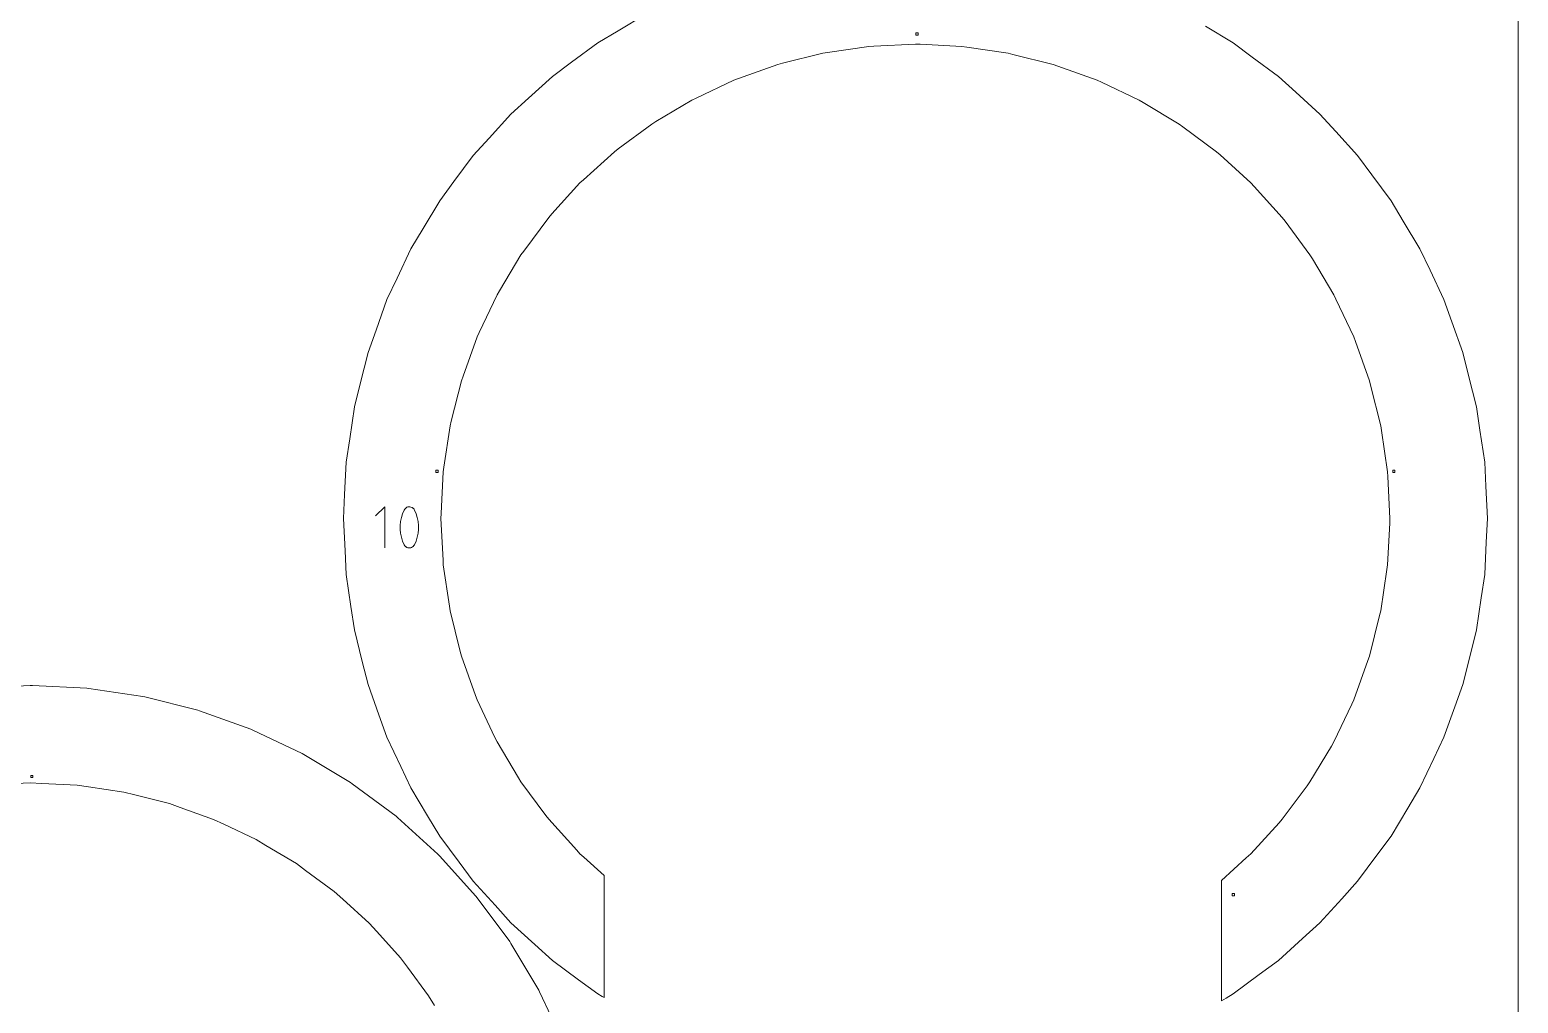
# Model space of a CAD drawing. Header units: centimetres. Extents: x -214 to 137, y -175 to 4.
# Drawn here: x -152.74 to -114.22, y -128.74 to -103.54 of the extents above; entities that cross this region are included whole.
import ezdxf

# ---------------------------------------------------------------- set-up
doc = ezdxf.new("R2010")
doc.units = ezdxf.units.CM
doc.header["$MEASUREMENT"] = 0
doc.layers.add('layer 1', color=7, linetype='Continuous')

msp = doc.modelspace()

# ---------------------------------------------------------------- linework, layer by layer
at = {"layer": 'layer 1', "color": 5, "lineweight": 9}
for points in [[(-114.22072, -175.16373), (-114.22072, -175.16373), (-114.22072, -75.16373), (-114.22072, -75.16373)], [(-136.79678, -103.13448), (-136.79678, -103.13448), (-137.51572, -103.5654), (-137.51572, -103.5654)], [(-137.51572, -103.5654), (-137.51572, -103.5654), (-138.04275, -103.88129), (-138.04275, -103.88129)], [(-121.59517, -103.88133), (-121.59517, -103.88133), (-122.3141, -103.45041), (-122.3141, -103.45041)], [(-138.04275, -103.88129), (-138.04275, -103.88129), (-138.716, -104.3806), (-138.716, -104.3806)], [(-132.09191, -104.1287), (-132.09191, -104.1287), (-131.02245, -103.97007), (-131.02245, -103.97007)], [(-131.02245, -103.97007), (-131.02245, -103.97007), (-130.89885, -103.964), (-130.89885, -103.964)], [(-130.89885, -103.964), (-130.89885, -103.964), (-129.81899, -103.91095), (-129.81899, -103.91095)], [(-129.81899, -103.91095), (-129.81899, -103.91095), (-129.69538, -103.91702), (-129.69538, -103.91702)], [(-129.7519, -103.62147), (-129.7519, -103.62147), (-129.80905, -103.62147), (-129.80905, -103.62147)], [(-129.80905, -103.62147), (-129.80905, -103.62147), (-129.80905, -103.67862), (-129.80905, -103.67862)], [(-129.80905, -103.67862), (-129.80905, -103.67862), (-129.7519, -103.67862), (-129.7519, -103.67862)], [(-129.7519, -103.67862), (-129.7519, -103.67862), (-129.7519, -103.62147), (-129.7519, -103.62147)], [(-129.69538, -103.91702), (-129.69538, -103.91702), (-128.61545, -103.97008), (-128.61545, -103.97008)], [(-128.61545, -103.97008), (-128.61545, -103.97008), (-128.49304, -103.98824), (-128.49304, -103.98824)], [(-128.49304, -103.98824), (-128.49304, -103.98824), (-127.42358, -104.14688), (-127.42358, -104.14688)], [(-121.10164, -104.24736), (-121.10164, -104.24736), (-121.59517, -103.88133), (-121.59517, -103.88133)], [(-138.716, -104.3806), (-138.716, -104.3806), (-139.20952, -104.74662), (-139.20952, -104.74662)], [(-133.26308, -104.40957), (-133.26308, -104.40957), (-132.21432, -104.14686), (-132.21432, -104.14686)], [(-132.21432, -104.14686), (-132.21432, -104.14686), (-132.09191, -104.1287), (-132.09191, -104.1287)], [(-127.42358, -104.14688), (-127.42358, -104.14688), (-127.30354, -104.17695), (-127.30354, -104.17695)], [(-127.30354, -104.17695), (-127.30354, -104.17695), (-126.25478, -104.43966), (-126.25478, -104.43966)], [(-120.4284, -104.74667), (-120.4284, -104.74667), (-121.10164, -104.24736), (-121.10164, -104.24736)], [(-139.20952, -104.74662), (-139.20952, -104.74662), (-139.83058, -105.30952), (-139.83058, -105.30952)], [(-134.40109, -104.80387), (-134.40109, -104.80387), (-133.38313, -104.43964), (-133.38313, -104.43964)], [(-133.38313, -104.43964), (-133.38313, -104.43964), (-133.26308, -104.40957), (-133.26308, -104.40957)], [(-126.25478, -104.43966), (-126.25478, -104.43966), (-126.13827, -104.48135), (-126.13827, -104.48135)], [(-126.13827, -104.48135), (-126.13827, -104.48135), (-125.12031, -104.84559), (-125.12031, -104.84559)], [(-119.97313, -105.15931), (-119.97313, -105.15931), (-120.4284, -104.74667), (-120.4284, -104.74667)], [(-135.49496, -105.30781), (-135.49496, -105.30781), (-134.5176, -104.84556), (-134.5176, -104.84556)], [(-134.5176, -104.84556), (-134.5176, -104.84556), (-134.40109, -104.80387), (-134.40109, -104.80387)], [(-125.12031, -104.84559), (-125.12031, -104.84559), (-125.00844, -104.8985), (-125.00844, -104.8985)], [(-125.00844, -104.8985), (-125.00844, -104.8985), (-124.03109, -105.36075), (-124.03109, -105.36075)], [(-139.83058, -105.30952), (-139.83058, -105.30952), (-140.28585, -105.72216), (-140.28585, -105.72216)], [(-136.53417, -105.91655), (-136.53417, -105.91655), (-135.60683, -105.36073), (-135.60683, -105.36073)], [(-135.60683, -105.36073), (-135.60683, -105.36073), (-135.49496, -105.30781), (-135.49496, -105.30781)], [(-124.03109, -105.36075), (-124.03109, -105.36075), (-123.92494, -105.42438), (-123.92494, -105.42438)], [(-123.92494, -105.42438), (-123.92494, -105.42438), (-122.9976, -105.98022), (-122.9976, -105.98022)], [(-119.35208, -105.72221), (-119.35208, -105.72221), (-119.97313, -105.15931), (-119.97313, -105.15931)], [(-140.28585, -105.72216), (-140.28585, -105.72216), (-140.84875, -106.34321), (-140.84875, -106.34321)], [(-136.64032, -105.98017), (-136.64032, -105.98017), (-136.53417, -105.91655), (-136.53417, -105.91655)], [(-118.93945, -106.17748), (-118.93945, -106.17748), (-119.35208, -105.72221), (-119.35208, -105.72221)], [(-137.50872, -106.62422), (-137.50872, -106.62422), (-136.64032, -105.98017), (-136.64032, -105.98017)], [(-122.9976, -105.98022), (-122.9976, -105.98022), (-122.89821, -106.05393), (-122.89821, -106.05393)], [(-122.89821, -106.05393), (-122.89821, -106.05393), (-122.02982, -106.69798), (-122.02982, -106.69798)], [(-118.37655, -106.79854), (-118.37655, -106.79854), (-118.93945, -106.17748), (-118.93945, -106.17748)], [(-140.84875, -106.34321), (-140.84875, -106.34321), (-141.26138, -106.79849), (-141.26138, -106.79849)], [(-137.60812, -106.69794), (-137.60812, -106.69794), (-137.50872, -106.62422), (-137.50872, -106.62422)], [(-141.26138, -106.79849), (-141.26138, -106.79849), (-141.7607, -107.47173), (-141.7607, -107.47173)], [(-138.4092, -107.42401), (-138.4092, -107.42401), (-137.60812, -106.69794), (-137.60812, -106.69794)], [(-122.02982, -106.69798), (-122.02982, -106.69798), (-121.93812, -106.78109), (-121.93812, -106.78109)], [(-121.93812, -106.78109), (-121.93812, -106.78109), (-121.13705, -107.50715), (-121.13705, -107.50715)], [(-118.01053, -107.29207), (-118.01053, -107.29207), (-118.37655, -106.79854), (-118.37655, -106.79854)], [(-138.50089, -107.50711), (-138.50089, -107.50711), (-138.4092, -107.42401), (-138.4092, -107.42401)], [(-117.51122, -107.96531), (-117.51122, -107.96531), (-118.01053, -107.29207), (-118.01053, -107.29207)], [(-141.7607, -107.47173), (-141.7607, -107.47173), (-142.12672, -107.96525), (-142.12672, -107.96525)], [(-139.22696, -108.3082), (-139.22696, -108.3082), (-138.50089, -107.50711), (-138.50089, -107.50711)], [(-121.13705, -107.50715), (-121.13705, -107.50715), (-121.05394, -107.59885), (-121.05394, -107.59885)], [(-121.05394, -107.59885), (-121.05394, -107.59885), (-120.32788, -108.39993), (-120.32788, -108.39993)], [(-142.12672, -107.96525), (-142.12672, -107.96525), (-142.55763, -108.6842), (-142.55763, -108.6842)], [(-117.19534, -108.49234), (-117.19534, -108.49234), (-117.51122, -107.96531), (-117.51122, -107.96531)], [(-139.95411, -109.26829), (-139.95411, -109.26829), (-139.31007, -108.39989), (-139.31007, -108.39989)], [(-139.31007, -108.39989), (-139.31007, -108.39989), (-139.22696, -108.3082), (-139.22696, -108.3082)], [(-120.32788, -108.39993), (-120.32788, -108.39993), (-120.25416, -108.49933), (-120.25416, -108.49933)], [(-120.25416, -108.49933), (-120.25416, -108.49933), (-119.61012, -109.36773), (-119.61012, -109.36773)], [(-116.76443, -109.21128), (-116.76443, -109.21128), (-117.19534, -108.49234), (-117.19534, -108.49234)], [(-142.55763, -108.6842), (-142.55763, -108.6842), (-142.87352, -109.21122), (-142.87352, -109.21122)], [(-142.87352, -109.21122), (-142.87352, -109.21122), (-143.23189, -109.96894), (-143.23189, -109.96894)], [(-140.58365, -110.29503), (-140.58365, -110.29503), (-140.02783, -109.36769), (-140.02783, -109.36769)], [(-140.02783, -109.36769), (-140.02783, -109.36769), (-139.95411, -109.26829), (-139.95411, -109.26829)], [(-119.61012, -109.36773), (-119.61012, -109.36773), (-119.5465, -109.47388), (-119.5465, -109.47388)], [(-116.50173, -109.76673), (-116.50173, -109.76673), (-116.76443, -109.21128), (-116.76443, -109.21128)], [(-119.5465, -109.47388), (-119.5465, -109.47388), (-118.99068, -110.40122), (-118.99068, -110.40122)], [(-116.14335, -110.52445), (-116.14335, -110.52445), (-116.50173, -109.76673), (-116.50173, -109.76673)], [(-143.23189, -109.96894), (-143.23189, -109.96894), (-143.4946, -110.52439), (-143.4946, -110.52439)], [(-143.4946, -110.52439), (-143.4946, -110.52439), (-143.77698, -111.31359), (-143.77698, -111.31359)], [(-141.10953, -111.37853), (-141.10953, -111.37853), (-140.64727, -110.40117), (-140.64727, -110.40117)], [(-140.64727, -110.40117), (-140.64727, -110.40117), (-140.58365, -110.29503), (-140.58365, -110.29503)], [(-118.99068, -110.40122), (-118.99068, -110.40122), (-118.93777, -110.51309), (-118.93777, -110.51309)], [(-118.93777, -110.51309), (-118.93777, -110.51309), (-118.47552, -111.49044), (-118.47552, -111.49044)], [(-115.93636, -111.10297), (-115.93636, -111.10297), (-116.14335, -110.52445), (-116.14335, -110.52445)], [(-143.77698, -111.31359), (-143.77698, -111.31359), (-143.98398, -111.89211), (-143.98398, -111.89211)], [(-115.65399, -111.89217), (-115.65399, -111.89217), (-115.93636, -111.10297), (-115.93636, -111.10297)], [(-141.52667, -112.50836), (-141.52667, -112.50836), (-141.16244, -111.4904), (-141.16244, -111.4904)], [(-141.16244, -111.4904), (-141.16244, -111.4904), (-141.10953, -111.37853), (-141.10953, -111.37853)], [(-118.47552, -111.49044), (-118.47552, -111.49044), (-118.43383, -111.60696), (-118.43383, -111.60696)], [(-118.43383, -111.60696), (-118.43383, -111.60696), (-118.0696, -112.62493), (-118.0696, -112.62493)], [(-143.98398, -111.89211), (-143.98398, -111.89211), (-144.18765, -112.70519), (-144.18765, -112.70519)], [(-115.50469, -112.4882), (-115.50469, -112.4882), (-115.65399, -111.89217), (-115.65399, -111.89217)], [(-144.18765, -112.70519), (-144.18765, -112.70519), (-144.33694, -113.30122), (-144.33694, -113.30122)], [(-141.83107, -113.67364), (-141.83107, -113.67364), (-141.56836, -112.62488), (-141.56836, -112.62488)], [(-141.56836, -112.62488), (-141.56836, -112.62488), (-141.52667, -112.50836), (-141.52667, -112.50836)], [(-118.0696, -112.62493), (-118.0696, -112.62493), (-118.03953, -112.74497), (-118.03953, -112.74497)], [(-118.03953, -112.74497), (-118.03953, -112.74497), (-117.77684, -113.79373), (-117.77684, -113.79373)], [(-115.30103, -113.30127), (-115.30103, -113.30127), (-115.50469, -112.4882), (-115.50469, -112.4882)], [(-144.33694, -113.30122), (-144.33694, -113.30122), (-144.45993, -114.13034), (-144.45993, -114.13034)], [(-115.21087, -113.90906), (-115.21087, -113.90906), (-115.30103, -113.30127), (-115.30103, -113.30127)], [(-142.01977, -114.86314), (-142.01977, -114.86314), (-141.86114, -113.79369), (-141.86114, -113.79369)], [(-141.86114, -113.79369), (-141.86114, -113.79369), (-141.83107, -113.67364), (-141.83107, -113.67364)], [(-117.77684, -113.79373), (-117.77684, -113.79373), (-117.75868, -113.91614), (-117.75868, -113.91614)], [(-117.75868, -113.91614), (-117.75868, -113.91614), (-117.60004, -114.9856), (-117.60004, -114.9856)], [(-115.08789, -114.73818), (-115.08789, -114.73818), (-115.21087, -113.90906), (-115.21087, -113.90906)], [(-144.45993, -114.13034), (-144.45993, -114.13034), (-144.55009, -114.73813), (-144.55009, -114.73813)], [(-144.55009, -114.73813), (-144.55009, -114.73813), (-144.59122, -115.57531), (-144.59122, -115.57531)], [(-115.05775, -115.35188), (-115.05775, -115.35188), (-115.08789, -114.73818), (-115.08789, -114.73818)], [(-142.17042, -114.9429), (-142.17042, -114.9429), (-142.22757, -114.9429), (-142.22757, -114.9429)], [(-142.22757, -114.9429), (-142.22757, -114.9429), (-142.22757, -115.00005), (-142.22757, -115.00005)], [(-142.22757, -115.00005), (-142.22757, -115.00005), (-142.17042, -115.00005), (-142.17042, -115.00005)], [(-142.17042, -115.00005), (-142.17042, -115.00005), (-142.17042, -114.9429), (-142.17042, -114.9429)], [(-142.09099, -116.06541), (-142.09099, -116.06541), (-142.03793, -114.98556), (-142.03793, -114.98556)], [(-142.03793, -114.98556), (-142.03793, -114.98556), (-142.01977, -114.86314), (-142.01977, -114.86314)], [(-117.60004, -114.9856), (-117.60004, -114.9856), (-117.59397, -115.1092), (-117.59397, -115.1092)], [(-117.59397, -115.1092), (-117.59397, -115.1092), (-117.54092, -116.18906), (-117.54092, -116.18906)], [(-117.41041, -114.94291), (-117.41041, -114.94291), (-117.46756, -114.94291), (-117.46756, -114.94291)], [(-117.46756, -114.94291), (-117.46756, -114.94291), (-117.46756, -115.00006), (-117.46756, -115.00006)], [(-117.46756, -115.00006), (-117.46756, -115.00006), (-117.41041, -115.00006), (-117.41041, -115.00006)], [(-117.41041, -115.00006), (-117.41041, -115.00006), (-117.41041, -114.94291), (-117.41041, -114.94291)], [(-115.01662, -116.18907), (-115.01662, -116.18907), (-115.05775, -115.35188), (-115.05775, -115.35188)], [(-144.59122, -115.57531), (-144.59122, -115.57531), (-144.62136, -116.18902), (-144.62136, -116.18902)], [(-144.62136, -116.18902), (-144.62136, -116.18902), (-144.58024, -117.0262), (-144.58024, -117.0262)], [(-142.09706, -116.18902), (-142.09706, -116.18902), (-142.09099, -116.06541), (-142.09099, -116.06541)], [(-142.044, -117.26887), (-142.044, -117.26887), (-142.09706, -116.18902), (-142.09706, -116.18902)], [(-117.547, -116.31266), (-117.547, -116.31266), (-117.60005, -117.39251), (-117.60005, -117.39251)], [(-117.54092, -116.18906), (-117.54092, -116.18906), (-117.547, -116.31266), (-117.547, -116.31266)], [(-115.04677, -116.80277), (-115.04677, -116.80277), (-115.01662, -116.18907), (-115.01662, -116.18907)], [(-144.58024, -117.0262), (-144.58024, -117.0262), (-144.55009, -117.63991), (-144.55009, -117.63991)], [(-115.0879, -117.63995), (-115.0879, -117.63995), (-115.04677, -116.80277), (-115.04677, -116.80277)], [(-142.03793, -117.39247), (-142.03793, -117.39247), (-142.044, -117.26887), (-142.044, -117.26887)], [(-141.87929, -118.46193), (-141.87929, -118.46193), (-142.03793, -117.39247), (-142.03793, -117.39247)], [(-117.60005, -117.39251), (-117.60005, -117.39251), (-117.61821, -117.51493), (-117.61821, -117.51493)], [(-144.55009, -117.63991), (-144.55009, -117.63991), (-144.42709, -118.46903), (-144.42709, -118.46903)], [(-117.61821, -117.51493), (-117.61821, -117.51493), (-117.77686, -118.58438), (-117.77686, -118.58438)], [(-115.17806, -118.24774), (-115.17806, -118.24774), (-115.0879, -117.63995), (-115.0879, -117.63995)], [(-115.30105, -119.07685), (-115.30105, -119.07685), (-115.17806, -118.24774), (-115.17806, -118.24774)], [(-144.42709, -118.46903), (-144.42709, -118.46903), (-144.33694, -119.07682), (-144.33694, -119.07682)], [(-141.86114, -118.58435), (-141.86114, -118.58435), (-141.87929, -118.46193), (-141.87929, -118.46193)], [(-141.59843, -119.63311), (-141.59843, -119.63311), (-141.86114, -118.58435), (-141.86114, -118.58435)], [(-117.77686, -118.58438), (-117.77686, -118.58438), (-117.80692, -118.70442), (-117.80692, -118.70442)], [(-117.80692, -118.70442), (-117.80692, -118.70442), (-118.06963, -119.75317), (-118.06963, -119.75317)], [(-144.33694, -119.07682), (-144.33694, -119.07682), (-144.13327, -119.88989), (-144.13327, -119.88989)], [(-115.45035, -119.67288), (-115.45035, -119.67288), (-115.30105, -119.07685), (-115.30105, -119.07685)], [(-141.56836, -119.75315), (-141.56836, -119.75315), (-141.59843, -119.63311), (-141.59843, -119.63311)], [(-141.20413, -120.77111), (-141.20413, -120.77111), (-141.56836, -119.75315), (-141.56836, -119.75315)], [(-118.06963, -119.75317), (-118.06963, -119.75317), (-118.11132, -119.86969), (-118.11132, -119.86969)], [(-115.65402, -120.48595), (-115.65402, -120.48595), (-115.45035, -119.67288), (-115.45035, -119.67288)], [(-144.13327, -119.88989), (-144.13327, -119.88989), (-143.98397, -120.48591), (-143.98397, -120.48591)], [(-118.11132, -119.86969), (-118.11132, -119.86969), (-118.47555, -120.88765), (-118.47555, -120.88765)], [(-152.72486, -120.51303), (-152.72486, -120.51303), (-154.13366, -120.58224), (-154.13366, -120.58224)], [(-152.67127, -120.51567), (-152.67127, -120.51567), (-152.72486, -120.51303), (-152.72486, -120.51303)], [(-151.26237, -120.58488), (-151.26237, -120.58488), (-152.67127, -120.51567), (-152.67127, -120.51567)], [(-143.98397, -120.48591), (-143.98397, -120.48591), (-143.7016, -121.27512), (-143.7016, -121.27512)], [(-115.86101, -121.06448), (-115.86101, -121.06448), (-115.65402, -120.48595), (-115.65402, -120.48595)], [(-151.20929, -120.59276), (-151.20929, -120.59276), (-151.26237, -120.58488), (-151.26237, -120.58488)], [(-149.81407, -120.79973), (-149.81407, -120.79973), (-151.20929, -120.59276), (-151.20929, -120.59276)], [(-149.76202, -120.81277), (-149.76202, -120.81277), (-149.81407, -120.79973), (-149.81407, -120.79973)], [(-148.3938, -121.1555), (-148.3938, -121.1555), (-149.76202, -120.81277), (-149.76202, -120.81277)], [(-141.16244, -120.88763), (-141.16244, -120.88763), (-141.20413, -120.77111), (-141.20413, -120.77111)], [(-140.70018, -121.86499), (-140.70018, -121.86499), (-141.16244, -120.88763), (-141.16244, -120.88763)], [(-118.47555, -120.88765), (-118.47555, -120.88765), (-118.52846, -120.99952), (-118.52846, -120.99952)], [(-148.34328, -121.17357), (-148.34328, -121.17357), (-148.3938, -121.1555), (-148.3938, -121.1555)], [(-147.01524, -121.64876), (-147.01524, -121.64876), (-148.34328, -121.17357), (-148.34328, -121.17357)], [(-143.7016, -121.27512), (-143.7016, -121.27512), (-143.4946, -121.85364), (-143.4946, -121.85364)], [(-118.52846, -120.99952), (-118.52846, -120.99952), (-118.99072, -121.97688), (-118.99072, -121.97688)], [(-116.1434, -121.85367), (-116.1434, -121.85367), (-115.86101, -121.06448), (-115.86101, -121.06448)], [(-146.96674, -121.6717), (-146.96674, -121.6717), (-147.01524, -121.64876), (-147.01524, -121.64876)], [(-145.69167, -122.27478), (-145.69167, -122.27478), (-146.96674, -121.6717), (-146.96674, -121.6717)], [(-143.4946, -121.85364), (-143.4946, -121.85364), (-143.13622, -122.61136), (-143.13622, -122.61136)], [(-140.64727, -121.97686), (-140.64727, -121.97686), (-140.70018, -121.86499), (-140.70018, -121.86499)], [(-140.09144, -122.9042), (-140.09144, -122.9042), (-140.64727, -121.97686), (-140.64727, -121.97686)], [(-119.05434, -122.08302), (-119.05434, -122.08302), (-119.61017, -123.01036), (-119.61017, -123.01036)], [(-118.99072, -121.97688), (-118.99072, -121.97688), (-119.05434, -122.08302), (-119.05434, -122.08302)], [(-116.40611, -122.40912), (-116.40611, -122.40912), (-116.1434, -121.85367), (-116.1434, -121.85367)], [(-145.64564, -122.30236), (-145.64564, -122.30236), (-145.69167, -122.27478), (-145.69167, -122.27478)], [(-144.43583, -123.02751), (-144.43583, -123.02751), (-145.64564, -122.30236), (-145.64564, -122.30236)], [(-116.76448, -123.16683), (-116.76448, -123.16683), (-116.40611, -122.40912), (-116.40611, -122.40912)], [(-152.6576, -122.84281), (-152.6576, -122.84281), (-152.71475, -122.84281), (-152.71475, -122.84281)], [(-152.71475, -122.84281), (-152.71475, -122.84281), (-152.71475, -122.89996), (-152.71475, -122.89996)], [(-152.6576, -122.89996), (-152.6576, -122.89996), (-152.6576, -122.84281), (-152.6576, -122.84281)], [(-143.13622, -122.61136), (-143.13622, -122.61136), (-142.87351, -123.16681), (-142.87351, -123.16681)], [(-153.64356, -123.08248), (-153.64356, -123.08248), (-152.72486, -123.03734), (-152.72486, -123.03734)], [(-152.72486, -123.03734), (-152.72486, -123.03734), (-152.42858, -123.0519), (-152.42858, -123.0519)], [(-152.71475, -122.89996), (-152.71475, -122.89996), (-152.6576, -122.89996), (-152.6576, -122.89996)], [(-152.42858, -123.0519), (-152.42858, -123.0519), (-151.50981, -123.09704), (-151.50981, -123.09704)], [(-151.50981, -123.09704), (-151.50981, -123.09704), (-151.2164, -123.14057), (-151.2164, -123.14057)], [(-151.2164, -123.14057), (-151.2164, -123.14057), (-150.30656, -123.27554), (-150.30656, -123.27554)], [(-144.39274, -123.05947), (-144.39274, -123.05947), (-144.43583, -123.02751), (-144.43583, -123.02751)], [(-143.25981, -123.89971), (-143.25981, -123.89971), (-144.39274, -123.05947), (-144.39274, -123.05947)], [(-142.87351, -123.16681), (-142.87351, -123.16681), (-142.44259, -123.88575), (-142.44259, -123.88575)], [(-140.02782, -123.01034), (-140.02782, -123.01034), (-140.09144, -122.9042), (-140.09144, -122.9042)], [(-139.38378, -123.87873), (-139.38378, -123.87873), (-140.02782, -123.01034), (-140.02782, -123.01034)], [(-119.68389, -123.10976), (-119.68389, -123.10976), (-120.32794, -123.97815), (-120.32794, -123.97815)], [(-119.61017, -123.01036), (-119.61017, -123.01036), (-119.68389, -123.10976), (-119.68389, -123.10976)], [(-117.08037, -123.69386), (-117.08037, -123.69386), (-116.76448, -123.16683), (-116.76448, -123.16683)], [(-150.30656, -123.27554), (-150.30656, -123.27554), (-150.01882, -123.34761), (-150.01882, -123.34761)], [(-150.01882, -123.34761), (-150.01882, -123.34761), (-149.12658, -123.57111), (-149.12658, -123.57111)], [(-149.12658, -123.57111), (-149.12658, -123.57111), (-148.8473, -123.67104), (-148.8473, -123.67104)], [(-148.8473, -123.67104), (-148.8473, -123.67104), (-147.98126, -123.98092), (-147.98126, -123.98092)], [(-147.98126, -123.98092), (-147.98126, -123.98092), (-147.71312, -124.10775), (-147.71312, -124.10775)], [(-143.22006, -123.93574), (-143.22006, -123.93574), (-143.25981, -123.89971), (-143.25981, -123.89971)], [(-142.17496, -124.88298), (-142.17496, -124.88298), (-143.22006, -123.93574), (-143.22006, -123.93574)], [(-142.44259, -123.88575), (-142.44259, -123.88575), (-142.12671, -124.41278), (-142.12671, -124.41278)], [(-139.31006, -123.97813), (-139.31006, -123.97813), (-139.38378, -123.87873), (-139.38378, -123.87873)], [(-138.58399, -124.77922), (-138.58399, -124.77922), (-139.31006, -123.97813), (-139.31006, -123.97813)], [(-120.32794, -123.97815), (-120.32794, -123.97815), (-120.41104, -124.06984), (-120.41104, -124.06984)], [(-117.51128, -124.4128), (-117.51128, -124.4128), (-117.08037, -123.69386), (-117.08037, -123.69386)], [(-147.71312, -124.10775), (-147.71312, -124.10775), (-146.88163, -124.50101), (-146.88163, -124.50101)], [(-142.12671, -124.41278), (-142.12671, -124.41278), (-141.6274, -125.08602), (-141.6274, -125.08602)], [(-120.41104, -124.06984), (-120.41104, -124.06984), (-121.13711, -124.87093), (-121.13711, -124.87093)], [(-117.87731, -124.90632), (-117.87731, -124.90632), (-117.51128, -124.4128), (-117.51128, -124.4128)], [(-146.88163, -124.50101), (-146.88163, -124.50101), (-146.62721, -124.65351), (-146.62721, -124.65351)], [(-146.62721, -124.65351), (-146.62721, -124.65351), (-145.83827, -125.12639), (-145.83827, -125.12639)], [(-138.50088, -124.87092), (-138.50088, -124.87092), (-138.58399, -124.77922), (-138.58399, -124.77922)], [(-145.83827, -125.12639), (-145.83827, -125.12639), (-145.60002, -125.30309), (-145.60002, -125.30309)], [(-142.13893, -124.92274), (-142.13893, -124.92274), (-142.17496, -124.88298), (-142.17496, -124.88298)], [(-141.1917, -125.96785), (-141.1917, -125.96785), (-142.13893, -124.92274), (-142.13893, -124.92274)], [(-141.6274, -125.08602), (-141.6274, -125.08602), (-141.26137, -125.57954), (-141.26137, -125.57954)], [(-138.39959, -124.96273), (-138.39959, -124.96273), (-138.50088, -124.87092), (-138.50088, -124.87092)], [(-137.8776, -125.43583), (-137.8776, -125.43583), (-138.39959, -124.96273), (-138.39959, -124.96273)], [(-121.25742, -124.97997), (-121.25742, -124.97997), (-121.90199, -125.56417), (-121.90199, -125.56417)], [(-121.13711, -124.87093), (-121.13711, -124.87093), (-121.25742, -124.97997), (-121.25742, -124.97997)], [(-118.37662, -125.57956), (-118.37662, -125.57956), (-117.87731, -124.90632), (-117.87731, -124.90632)], [(-145.60002, -125.30309), (-145.60002, -125.30309), (-144.86123, -125.85102), (-144.86123, -125.85102)], [(-137.8776, -125.54571), (-137.8776, -125.54571), (-137.8776, -125.43583), (-137.8776, -125.43583)], [(-137.8776, -126.64579), (-137.8776, -126.64579), (-137.8776, -125.54571), (-137.8776, -125.54571)], [(-121.90199, -125.56417), (-121.90199, -125.56417), (-121.90199, -125.86842), (-121.90199, -125.86842)], [(-144.86123, -125.85102), (-144.86123, -125.85102), (-144.64145, -126.05022), (-144.64145, -126.05022)], [(-141.26137, -125.57954), (-141.26137, -125.57954), (-140.69848, -126.2006), (-140.69848, -126.2006)], [(-121.90199, -125.86842), (-121.90199, -125.86842), (-121.90198, -128.02465), (-121.90198, -128.02465)], [(-121.56385, -125.89878), (-121.56385, -125.89878), (-121.621, -125.89878), (-121.621, -125.89878)], [(-121.621, -125.89878), (-121.621, -125.89878), (-121.621, -125.95593), (-121.621, -125.95593)], [(-121.56385, -125.95593), (-121.56385, -125.95593), (-121.56385, -125.89878), (-121.56385, -125.89878)], [(-118.78926, -126.03483), (-118.78926, -126.03483), (-118.37662, -125.57956), (-118.37662, -125.57956)], [(-144.64145, -126.05022), (-144.64145, -126.05022), (-143.95992, -126.66793), (-143.95992, -126.66793)], [(-141.15973, -126.01095), (-141.15973, -126.01095), (-141.1917, -125.96785), (-141.1917, -125.96785)], [(-140.31951, -127.14388), (-140.31951, -127.14388), (-141.15973, -126.01095), (-141.15973, -126.01095)], [(-140.69848, -126.2006), (-140.69848, -126.2006), (-140.28584, -126.65588), (-140.28584, -126.65588)], [(-121.621, -125.95593), (-121.621, -125.95593), (-121.56385, -125.95593), (-121.56385, -125.95593)], [(-119.35215, -126.65589), (-119.35215, -126.65589), (-118.78926, -126.03483), (-118.78926, -126.03483)], [(-143.95992, -126.66793), (-143.95992, -126.66793), (-143.76072, -126.88771), (-143.76072, -126.88771)], [(-140.28584, -126.65588), (-140.28584, -126.65588), (-139.66478, -127.21877), (-139.66478, -127.21877)], [(-137.8776, -128.02465), (-137.8776, -128.02465), (-137.8776, -126.64579), (-137.8776, -126.64579)], [(-119.80742, -127.06852), (-119.80742, -127.06852), (-119.35215, -126.65589), (-119.35215, -126.65589)], [(-143.76072, -126.88771), (-143.76072, -126.88771), (-143.14302, -127.56925), (-143.14302, -127.56925)], [(-120.42849, -127.63141), (-120.42849, -127.63141), (-119.80742, -127.06852), (-119.80742, -127.06852)], [(-140.29192, -127.1899), (-140.29192, -127.1899), (-140.31951, -127.14388), (-140.31951, -127.14388)], [(-139.56679, -128.39972), (-139.56679, -128.39972), (-140.29192, -127.1899), (-140.29192, -127.1899)], [(-139.66478, -127.21877), (-139.66478, -127.21877), (-139.20951, -127.6314), (-139.20951, -127.6314)], [(-143.14302, -127.56925), (-143.14302, -127.56925), (-142.96633, -127.8075), (-142.96633, -127.8075)], [(-142.96633, -127.8075), (-142.96633, -127.8075), (-142.4184, -128.54629), (-142.4184, -128.54629)], [(-139.20951, -127.6314), (-139.20951, -127.6314), (-138.53627, -128.13071), (-138.53627, -128.13071)], [(-120.92201, -127.99743), (-120.92201, -127.99743), (-120.42849, -127.63141), (-120.42849, -127.63141)], [(-138.53627, -128.13071), (-138.53627, -128.13071), (-138.04274, -128.49674), (-138.04274, -128.49674)], [(-137.8776, -128.27527), (-137.8776, -128.27527), (-137.8776, -128.02465), (-137.8776, -128.02465)], [(-121.90198, -128.02465), (-121.90198, -128.02465), (-121.90198, -128.32321), (-121.90198, -128.32321)], [(-121.59525, -128.49674), (-121.59525, -128.49674), (-120.92201, -127.99743), (-120.92201, -127.99743)], [(-142.4184, -128.54629), (-142.4184, -128.54629), (-142.26591, -128.80071), (-142.26591, -128.80071)], [(-139.54385, -128.44822), (-139.54385, -128.44822), (-139.56679, -128.39972), (-139.56679, -128.39972)], [(-138.94079, -129.7233), (-138.94079, -129.7233), (-139.54385, -128.44822), (-139.54385, -128.44822)], [(-138.04274, -128.49674), (-138.04274, -128.49674), (-137.92231, -128.56892), (-137.92231, -128.56892)], [(-137.92231, -128.56892), (-137.92231, -128.56892), (-137.8776, -128.59572), (-137.8776, -128.59572)], [(-137.8776, -128.59572), (-137.8776, -128.59572), (-137.8776, -128.27527), (-137.8776, -128.27527)], [(-121.90198, -128.32321), (-121.90198, -128.32321), (-121.90198, -128.68059), (-121.90198, -128.68059)], [(-121.90198, -128.68059), (-121.90198, -128.68059), (-121.77738, -128.60591), (-121.77738, -128.60591)], [(-121.77738, -128.60591), (-121.77738, -128.60591), (-121.59525, -128.49674), (-121.59525, -128.49674)]]:
    msp.add_open_spline(points, degree=3, dxfattribs=at)
at = {"layer": 'layer 1', "color": 1, "lineweight": 9}
for points in [[(-143.5521, -115.88854), (-143.5521, -115.88854), (-143.78906, -116.12556), (-143.78906, -116.12556)], [(-143.5521, -116.95441), (-143.5521, -116.95441), (-143.5521, -115.88854), (-143.5521, -115.88854)], [(-143.0193, -115.93056), (-143.0193, -115.93056), (-143.03644, -115.95006), (-143.03644, -115.95006)], [(-142.99933, -115.91463), (-142.99933, -115.91463), (-143.0193, -115.93056), (-143.0193, -115.93056)], [(-142.97711, -115.90246), (-142.97711, -115.90246), (-142.99933, -115.91463), (-142.99933, -115.91463)], [(-142.9532, -115.89424), (-142.9532, -115.89424), (-142.97711, -115.90246), (-142.97711, -115.90246)], [(-142.92818, -115.89016), (-142.92818, -115.89016), (-142.9532, -115.89424), (-142.9532, -115.89424)], [(-142.90261, -115.8904), (-142.90261, -115.8904), (-142.92818, -115.89016), (-142.92818, -115.89016)], [(-142.87705, -115.89516), (-142.87705, -115.89516), (-142.90261, -115.8904), (-142.90261, -115.8904)], [(-142.85208, -115.90462), (-142.85208, -115.90462), (-142.87705, -115.89516), (-142.87705, -115.89516)], [(-142.84252, -115.90965), (-142.84252, -115.90965), (-142.85208, -115.90462), (-142.85208, -115.90462)], [(-142.85208, -115.90462), (-142.85208, -115.90462), (-142.85208, -115.90462), (-142.85208, -115.90462)], [(-142.83335, -115.91542), (-142.83335, -115.91542), (-142.84252, -115.90965), (-142.84252, -115.90965)], [(-142.82461, -115.92189), (-142.82461, -115.92189), (-142.83335, -115.91542), (-142.83335, -115.91542)], [(-142.81634, -115.92901), (-142.81634, -115.92901), (-142.82461, -115.92189), (-142.82461, -115.92189)], [(-142.8086, -115.93675), (-142.8086, -115.93675), (-142.81634, -115.92901), (-142.81634, -115.92901)], [(-142.80141, -115.94505), (-142.80141, -115.94505), (-142.8086, -115.93675), (-142.8086, -115.93675)], [(-143.14214, -116.26876), (-143.14214, -116.26876), (-143.15235, -116.37083), (-143.15235, -116.37083)], [(-143.12171, -116.16789), (-143.12171, -116.16789), (-143.14214, -116.26876), (-143.14214, -116.26876)], [(-143.09106, -116.06902), (-143.09106, -116.06902), (-143.12171, -116.16789), (-143.12171, -116.16789)], [(-143.0502, -115.97294), (-143.0502, -115.97294), (-143.09106, -116.06902), (-143.09106, -116.06902)], [(-143.03644, -115.95006), (-143.03644, -115.95006), (-143.0502, -115.97294), (-143.0502, -115.97294)], [(-143.0502, -115.97294), (-143.0502, -115.97294), (-143.0502, -115.97294), (-143.0502, -115.97294)], [(-142.79484, -115.95386), (-142.79484, -115.95386), (-142.80141, -115.94505), (-142.80141, -115.94505)], [(-142.78892, -115.96315), (-142.78892, -115.96315), (-142.79484, -115.95386), (-142.79484, -115.95386)], [(-142.7837, -115.97287), (-142.7837, -115.97287), (-142.78892, -115.96315), (-142.78892, -115.96315)], [(-142.74264, -116.06915), (-142.74264, -116.06915), (-142.7837, -115.97287), (-142.7837, -115.97287)], [(-142.7837, -115.97287), (-142.7837, -115.97287), (-142.7837, -115.97287), (-142.7837, -115.97287)], [(-142.71185, -116.16817), (-142.71185, -116.16817), (-142.74264, -116.06915), (-142.74264, -116.06915)], [(-142.69132, -116.26913), (-142.69132, -116.26913), (-142.71185, -116.16817), (-142.71185, -116.16817)], [(-142.68106, -116.37126), (-142.68106, -116.37126), (-142.69132, -116.26913), (-142.69132, -116.26913)], [(-143.15235, -116.37083), (-143.15235, -116.37083), (-143.15235, -116.47333), (-143.15235, -116.47333)], [(-143.15235, -116.47333), (-143.15235, -116.47333), (-143.14214, -116.57546), (-143.14214, -116.57546)], [(-143.14214, -116.57546), (-143.14214, -116.57546), (-143.12171, -116.67644), (-143.12171, -116.67644)], [(-143.12171, -116.67644), (-143.12171, -116.67644), (-143.09106, -116.77547), (-143.09106, -116.77547)], [(-142.74264, -116.7756), (-142.74264, -116.7756), (-142.71185, -116.67672), (-142.71185, -116.67672)], [(-142.71185, -116.67672), (-142.71185, -116.67672), (-142.69132, -116.57584), (-142.69132, -116.57584)], [(-142.69132, -116.57584), (-142.69132, -116.57584), (-142.68106, -116.47376), (-142.68106, -116.47376)], [(-142.68106, -116.47376), (-142.68106, -116.47376), (-142.68106, -116.37126), (-142.68106, -116.37126)], [(-143.09106, -116.77547), (-143.09106, -116.77547), (-143.0502, -116.87177), (-143.0502, -116.87177)], [(-143.0502, -116.87177), (-143.0502, -116.87177), (-143.0502, -116.87177), (-143.0502, -116.87177)], [(-143.0502, -116.87177), (-143.0502, -116.87177), (-143.045, -116.88147), (-143.045, -116.88147)], [(-143.045, -116.88147), (-143.045, -116.88147), (-143.03913, -116.89071), (-143.03913, -116.89071)], [(-143.03913, -116.89071), (-143.03913, -116.89071), (-143.0326, -116.89948), (-143.0326, -116.89948)], [(-143.0326, -116.89948), (-143.0326, -116.89948), (-143.02545, -116.90773), (-143.02545, -116.90773)], [(-143.02545, -116.90773), (-143.02545, -116.90773), (-143.01771, -116.91544), (-143.01771, -116.91544)], [(-143.01771, -116.91544), (-143.01771, -116.91544), (-143.00939, -116.92259), (-143.00939, -116.92259)], [(-143.00939, -116.92259), (-143.00939, -116.92259), (-143.00051, -116.92914), (-143.00051, -116.92914)], [(-143.00051, -116.92914), (-143.00051, -116.92914), (-142.99112, -116.93507), (-142.99112, -116.93507)], [(-142.99112, -116.93507), (-142.99112, -116.93507), (-142.98122, -116.94035), (-142.98122, -116.94035)], [(-142.98122, -116.94035), (-142.98122, -116.94035), (-142.98122, -116.94035), (-142.98122, -116.94035)], [(-142.98122, -116.94035), (-142.98122, -116.94035), (-142.95645, -116.94961), (-142.95645, -116.94961)], [(-142.95645, -116.94961), (-142.95645, -116.94961), (-142.93104, -116.95422), (-142.93104, -116.95422)], [(-142.93104, -116.95422), (-142.93104, -116.95422), (-142.90558, -116.95434), (-142.90558, -116.95434)], [(-142.90558, -116.95434), (-142.90558, -116.95434), (-142.88063, -116.95019), (-142.88063, -116.95019)], [(-142.88063, -116.95019), (-142.88063, -116.95019), (-142.85677, -116.94194), (-142.85677, -116.94194)], [(-142.85677, -116.94194), (-142.85677, -116.94194), (-142.83457, -116.92977), (-142.83457, -116.92977)], [(-142.83457, -116.92977), (-142.83457, -116.92977), (-142.81461, -116.91389), (-142.81461, -116.91389)], [(-142.81461, -116.91389), (-142.81461, -116.91389), (-142.79746, -116.89447), (-142.79746, -116.89447)], [(-142.79746, -116.89447), (-142.79746, -116.89447), (-142.7837, -116.87171), (-142.7837, -116.87171)], [(-142.7837, -116.87171), (-142.7837, -116.87171), (-142.74264, -116.7756), (-142.74264, -116.7756)], [(-142.7837, -116.87171), (-142.7837, -116.87171), (-142.7837, -116.87171), (-142.7837, -116.87171)]]:
    msp.add_open_spline(points, degree=3, dxfattribs=at)

doc.saveas('drawing.dxf')
